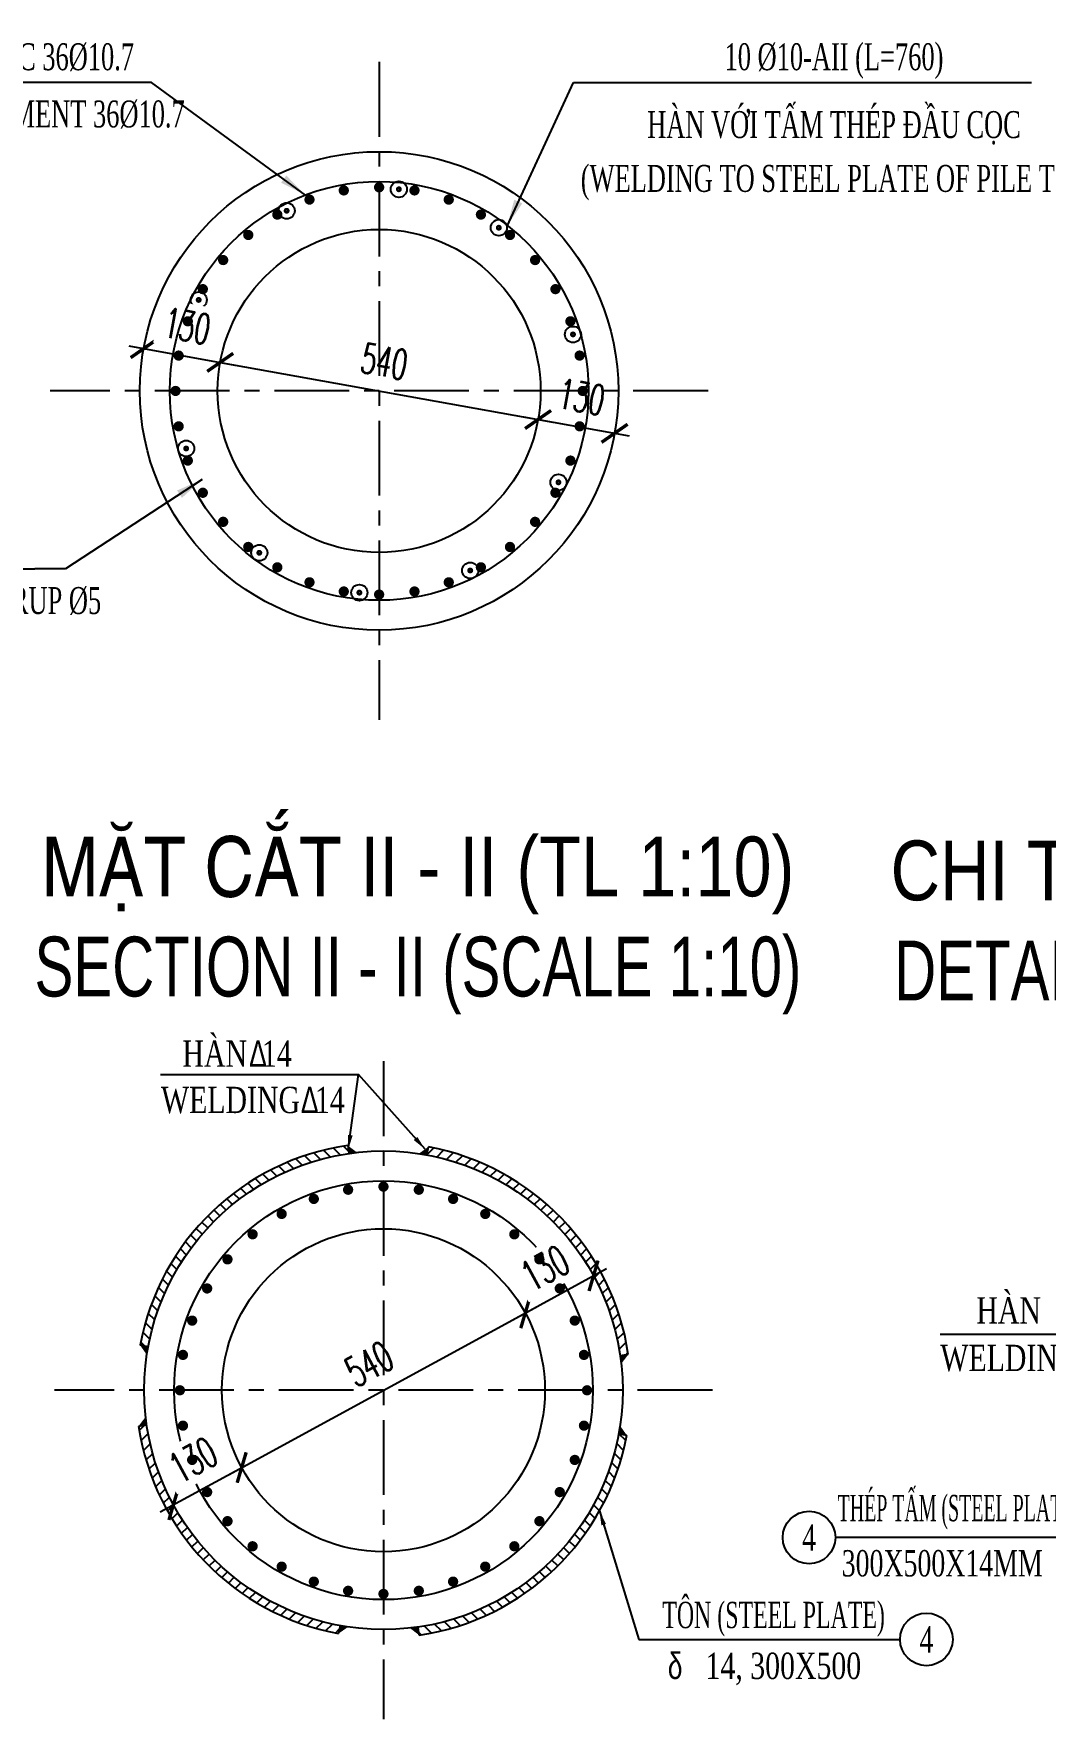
# Model space of a CAD drawing. Extents: x -687 to 808890, y -259 to 107959.
# Drawn here: x 802880 to 804572, y 91341 to 94159 of the extents above; entities that cross this region are included whole.
import ezdxf
from ezdxf.enums import TextEntityAlignment as Align

# ---------------------------------------------------------------- set-up
doc = ezdxf.new("R2010")
doc.units = 0
doc.header["$MEASUREMENT"] = 0
doc.header["$PDMODE"] = 3
doc.linetypes.add('CENTER', pattern=[2, 1.25, -0.25, 0.25, -0.25])
doc.layers.get('0').update_dxf_attribs({"color": 3, "linetype": 'CONTINUOUS'})
doc.layers.get('DEFPOINTS').update_dxf_attribs({"linetype": 'CONTINUOUS'})
for name, color, linetype in [('Hatch', 5, 'CONTINUOUS'), ('Kich thuoc', 4, 'CONTINUOUS'), ('KT', 2, 'CONTINUOUS'), ('KTHUOC', 2, 'CONTINUOUS'), ('Net vang', 2, 'CONTINUOUS'), ('Text', 3, 'CONTINUOUS'), ('Thep chu', 1, 'CONTINUOUS'), ('Thep dai', 6, 'CONTINUOUS'), ('Tim', 8, 'CENTER'), ('VIEN', 3, 'CONTINUOUS')]:
    doc.layers.add(name, color=color, linetype=linetype)
doc.styles.add('DIM', font='isocp.shx')
doc.styles.add('Kichthuoc', font='romans.shx', dxfattribs={"width": 0.6})
doc.styles.get("Standard").update_dxf_attribs({"font": 'vntimeh.shx', "width": 0.65})
doc.styles.add('SYMBOL', font='greeks.shx', dxfattribs={"width": 0.8})
doc.styles.add('Ten', font='Vharialn.ttf')
doc.dimstyles.new('10a', dxfattribs={"dimscale": 200, "dimtxt": 0.22, "dimasz": 0.12, "dimexe": 0.12, "dimexo": 0.12, "dimgap": 0.1, "dimtad": 1, "dimdec": 0, "dimlfac": 0.5, "dimzin": 0, "dimdsep": 46, "dimtxsty": 'DIM', "dimblk": 'OBLIQUE', "dimcen": 0.09, "dimdle": 0.12, "dimclrd": 4, "dimclre": 4, "dimclrt": 3, "dimadec": 0, "dimazin": 0, "dimtfac": 1, "dimtdec": 0, "dimtmove": 0, "dimatfit": 0, "dimfxl": 1, "dimtolj": 1, "dimtzin": 0, "dimarcsym": 0})
doc.dimstyles.new('25', dxfattribs={"dimscale": 250, "dimtxt": 0.22, "dimasz": 0.15, "dimexe": 0.15, "dimexo": 0.2, "dimgap": 0.1, "dimtad": 1, "dimdec": 0, "dimzin": 0, "dimdsep": 46, "dimtxsty": 'DIM', "dimblk": 'OBLIQUE', "dimcen": 0.09, "dimdle": 0.15, "dimclrt": 3, "dimadec": 0, "dimazin": 0, "dimtfac": 1, "dimtdec": 0, "dimtix": 1, "dimtmove": 1, "dimatfit": 3, "dimfxl": 1, "dimtolj": 1, "dimtzin": 0, "dimarcsym": 0})
doc.dimstyles.new('Dim 250', dxfattribs={"dimscale": 250, "dimtxt": 0.2, "dimasz": 0.15, "dimexe": 0.1, "dimexo": 0.1, "dimgap": 0.1, "dimtad": 1, "dimdec": 0, "dimlfac": -1, "dimzin": 0, "dimdsep": 46, "dimtxsty": 'Kichthuoc', "dimblk": 'ARCHTICK', "dimcen": 0.1, "dimdle": 0.1, "dimclrd": 4, "dimclre": 4, "dimclrt": 3, "dimadec": 0, "dimazin": 0, "dimtfac": 1, "dimtdec": 0, "dimtix": 1, "dimtmove": 2, "dimatfit": 3, "dimfxl": 1, "dimtfill": 1, "dimtolj": 1, "dimtzin": 0, "dimarcsym": 0})
doc.dimstyles.new('Le 250', dxfattribs={"dimscale": 250, "dimtxt": 0.22, "dimasz": 0.18, "dimexe": 0.1, "dimexo": 0.2, "dimgap": 0.1, "dimtad": 1, "dimdec": 0, "dimzin": 0, "dimdsep": 46, "dimtxsty": 'Kichthuoc', "dimblk": 'ARCHTICK', "dimcen": 0, "dimdle": 0.1, "dimclrd": 2, "dimclre": 2, "dimclrt": 256, "dimadec": 0, "dimazin": 0, "dimtfac": 1, "dimtdec": 0, "dimtix": 1, "dimtmove": 2, "dimatfit": 3, "dimfxl": 1, "dimtolj": 1, "dimtzin": 0, "dimarcsym": 0})

# ---------------------------------------------------------------- blocks, each defined once
blk = doc.blocks.new('_ArchTick')
at = {"color": 0, "linetype": 'ByBlock', "const_width": 0.15}
blk.add_lwpolyline([(-0.5, -0.5), (0.5, 0.5)], dxfattribs=at)
blk = doc.blocks.new('*D290')
at = {"layer": 'DEFPOINTS', "color": 0}
for p in [(803723.647621363, 93513.72259401451), (803851.5958486255, 93490.71713508983), (803851.5958486256, 93490.71713509018)]:
    blk.add_point(p, dxfattribs=at)
at = {"layer": 'Kich thuoc', "color": 4, "lineweight": -2}
for p, q in [((803728.0717480793, 93538.32802233426), (803728.0717480793, 93538.3280223346)), ((803699.0421930433, 93518.14672073114), (803876.2012769455, 93486.29300837388)), ((803856.0199753419, 93515.32256340957), (803856.0199753419, 93515.3225634099))]:
    blk.add_line(p, q, dxfattribs=at)
at = {"layer": 'Kich thuoc', "color": 4, "lineweight": -2, "xscale": 37.5, "yscale": 37.5, "zscale": 37.5}
for p, rotation in [((803723.6476213632, 93513.72259401483), 169.8069667111609), ((803851.5958486256, 93490.71713509018), 349.8069667111608)]:
    blk.add_blockref('_ArchTick', p, dxfattribs=dict(at, rotation=rotation))
at = {"layer": 'Kich thuoc', "color": 3, "insert": (803796.4699884268, 93551.430721192), "char_height": 50, "attachment_point": 5, "rotation": 349.8069667111609, "style": 'Kichthuoc', "bg_fill": 3, "box_fill_scale": 1.25, "bg_fill_color": 9, "bg_fill_true_color": 13158600, "bg_fill_transparency": 13132048}
blk.add_mtext('\\A1;130', dxfattribs=at)
blk = doc.blocks.new('*D291')
at = {"layer": 'DEFPOINTS', "color": 0}
for p in [(803192.1703696569, 93609.28373108785), (803723.6476213632, 93513.72259401443), (803723.6476213632, 93513.72259401371)]:
    blk.add_point(p, dxfattribs=at)
at = {"layer": 'Kich thuoc', "color": 4, "lineweight": -2}
for p, q in [((803167.564941337, 93613.70785780349), (803748.2530496827, 93509.29846729734)), ((803187.7462429405, 93584.67830276812), (803187.7462429404, 93584.67830276737)), ((803719.2234946468, 93489.11716569471), (803719.2234946466, 93489.11716569396))]:
    blk.add_line(p, q, dxfattribs=at)
at = {"layer": 'Kich thuoc', "color": 4, "lineweight": -2, "xscale": 37.5, "yscale": 37.5, "zscale": 37.5}
for p, rotation in [((803192.1703696568, 93609.28373108711), 169.8069667109831), ((803723.6476213632, 93513.72259401371), 349.8069667109831)]:
    blk.add_blockref('_ArchTick', p, dxfattribs=dict(at, rotation=rotation))
at = {"layer": 'Kich thuoc', "color": 3, "insert": (803466.7572489427, 93610.71401918987), "char_height": 50, "attachment_point": 5, "rotation": 349.8069667109831, "style": 'Kichthuoc', "bg_fill": 3, "box_fill_scale": 1.25, "bg_fill_color": 9, "bg_fill_true_color": 13158600, "bg_fill_transparency": 11732736}
blk.add_mtext('\\A1;540', dxfattribs=at)
blk = doc.blocks.new('*D292')
at = {"layer": 'DEFPOINTS', "color": 0}
for p in [(803064.2221423944, 93632.28919001324), (803192.1703696571, 93609.28373108778), (803192.1703696573, 93609.2837310885)]:
    blk.add_point(p, dxfattribs=at)
at = {"layer": 'Kich thuoc', "color": 4, "lineweight": -2}
for p, q in [((803039.6167140747, 93636.71331673038), (803216.775797977, 93604.85960437205)), ((803068.6462691108, 93656.89461833295), (803068.6462691111, 93656.89461833367)), ((803196.5944963736, 93633.8891594075), (803196.5944963737, 93633.8891594082))]:
    blk.add_line(p, q, dxfattribs=at)
at = {"layer": 'Kich thuoc', "color": 4, "lineweight": -2, "xscale": 37.5, "yscale": 37.5, "zscale": 37.5}
for p, rotation in [((803064.2221423946, 93632.28919001395), 169.8069667108236), ((803192.1703696573, 93609.2837310885), 349.8069667108236)]:
    blk.add_blockref('_ArchTick', p, dxfattribs=dict(at, rotation=rotation))
at = {"layer": 'Kich thuoc', "color": 3, "insert": (803137.0445094589, 93669.99731719065), "char_height": 50, "attachment_point": 5, "rotation": 349.8069667108236, "style": 'Kichthuoc', "bg_fill": 3, "box_fill_scale": 1.25, "bg_fill_color": 9, "bg_fill_true_color": 13158600, "bg_fill_transparency": 4331688}
blk.add_mtext('\\A1;130', dxfattribs=at)
blk = doc.blocks.new('_Oblique')
at = {"color": 0, "linetype": 'ByBlock', "lineweight": -2}
blk.add_line((-0.5, -0.5), (0.5, 0.5), dxfattribs=at)
blk = doc.blocks.new('*D428')
at = {"layer": 'DEFPOINTS', "color": 0}
for p in [(803228.0663635351, 91761.79193349642), (803228.0663635352, 91761.79193349573), (803113.9144484798, 91699.5879120088)]:
    blk.add_point(p, dxfattribs=at)
at = {"layer": 'Kich thuoc', "color": 4, "lineweight": -2}
for p, q in [((803091.9621571234, 91687.62560018356), (803250.018654892, 91773.75424532028)), ((803240.0286753596, 91739.8396421396), (803240.0286753599, 91739.83964213892)), ((803125.8767603043, 91677.635620652), (803125.8767603047, 91677.63562065132))]:
    blk.add_line(p, q, dxfattribs=at)
at = {"layer": 'Kich thuoc', "color": 4, "lineweight": -2, "xscale": 37.5, "yscale": 37.5, "zscale": 37.5}
for p, rotation in [((803228.0663635352, 91761.79193349573), 28.58698925842274), ((803113.9144484802, 91699.5879120081), 208.5869892584228)]:
    blk.add_blockref('_ArchTick', p, dxfattribs=dict(at, rotation=rotation))
at = {"layer": 'Kich thuoc', "color": 3, "insert": (803147.0657823588, 91774.59450546541), "char_height": 50, "attachment_point": 5, "rotation": 28.586989258422733, "style": 'Kichthuoc', "bg_fill": 3, "box_fill_scale": 1.25, "bg_fill_color": 9, "bg_fill_true_color": 13158600, "bg_fill_transparency": 6751532}
blk.add_mtext('\\A1;130', dxfattribs=at)
blk = doc.blocks.new('*D429')
at = {"layer": 'DEFPOINTS', "color": 0}
for p in [(803702.2358568405, 92020.17786890792), (803702.2358568405, 92020.17786890773), (803228.0663635351, 91761.79193349653)]:
    blk.add_point(p, dxfattribs=at)
at = {"layer": 'Kich thuoc', "color": 4, "lineweight": -2}
for p, q in [((803206.1140721783, 91749.82962167182), (803724.1881481973, 92032.14018073236)), ((803714.198168665, 91998.22557755117), (803714.198168665, 91998.225577551)), ((803240.0286753597, 91739.83964213979), (803240.0286753597, 91739.83964213968))]:
    blk.add_line(p, q, dxfattribs=at)
at = {"layer": 'Kich thuoc', "color": 4, "lineweight": -2, "xscale": 37.5, "yscale": 37.5, "zscale": 37.5}
for p, rotation in [((803702.2358568405, 92020.17786890773), 28.58698925857877), ((803228.0663635352, 91761.79193349642), 208.5869892585787)]:
    blk.add_blockref('_ArchTick', p, dxfattribs=dict(at, rotation=rotation))
at = {"layer": 'Kich thuoc', "color": 3, "insert": (803441.2264865387, 91934.88948391558), "char_height": 50, "attachment_point": 5, "rotation": 28.586989258578775, "style": 'Kichthuoc', "bg_fill": 3, "box_fill_scale": 1.25, "bg_fill_color": 9, "bg_fill_true_color": 13158600, "bg_fill_transparency": 13430580}
blk.add_mtext('\\A1;540', dxfattribs=at)
blk = doc.blocks.new('*D430')
at = {"layer": 'DEFPOINTS', "color": 0}
for p in [(803816.3877718949, 92082.381890396), (803816.3877718956, 92082.38189039496), (803702.2358568403, 92020.17786890769)]:
    blk.add_point(p, dxfattribs=at)
at = {"layer": 'Kich thuoc', "color": 4, "lineweight": -2}
for p, q in [((803680.2835654841, 92008.21555708205), (803838.3400632524, 92094.34420221963)), ((803828.3500837197, 92060.42959903931), (803828.3500837202, 92060.42959903827)), ((803714.198168665, 91998.225577551), (803714.1981686655, 91998.22557755))]:
    blk.add_line(p, q, dxfattribs=at)
at = {"layer": 'Kich thuoc', "color": 4, "lineweight": -2, "xscale": 37.5, "yscale": 37.5, "zscale": 37.5}
for p, rotation in [((803816.3877718956, 92082.38189039496), 28.58698925876108), ((803702.2358568409, 92020.17786890669), 208.5869892587611)]:
    blk.add_blockref('_ArchTick', p, dxfattribs=dict(at, rotation=rotation))
at = {"layer": 'Kich thuoc', "color": 3, "insert": (803735.3871907189, 92095.18446236424), "char_height": 50, "attachment_point": 5, "rotation": 28.586989258761083, "style": 'Kichthuoc', "bg_fill": 3, "box_fill_scale": 1.25, "bg_fill_color": 9, "bg_fill_true_color": 13158600, "bg_fill_transparency": 1477904}
blk.add_mtext('\\A1;130', dxfattribs=at)

msp = doc.modelspace()

# ---------------------------------------------------------------- linework, layer by layer
for centre, radius in [((803457.9089955096, 93561.50316255135), 400), ((803465.1511101875, 91890.98490120251), 270)]:
    msp.add_circle(centre, radius)
at = {"layer": 'Hatch'}
for centre in [(803490.9523661966, 93898.64867460071), (803303.2581039995, 93862.69752022871), (803658.0463344197, 93834.34406987151), (803156.2152968263, 93713.68678896133), (803782.0189218795, 93655.98407040614), (803135.3069064042, 93465.29342798454), (803757.7590884255, 93408.75960765046), (803257.5474675173, 93290.95420635412), (803610.2446082887, 93261.34579568646), (803424.8656248236, 93224.357650502)]:
    msp.add_circle(centre, 13.48901634514332, dxfattribs=at)
at = {"layer": 'KT'}
msp.add_circle((804176.7638728714, 91644.83403767162), 44, dxfattribs=at)
at = {"layer": 'KTHUOC'}
for p, q in [((803092.2177018176, 92418.77951405285), (803423.6739779604, 92418.77951405285)), ((803892.05728644, 91474.5805163291), (804329.0092253862, 91474.5805163291))]:
    msp.add_line(p, q, dxfattribs=at)
msp.add_circle((804373.0092253863, 91474.5805163291), 44, dxfattribs=at)
for points in [[(803405.3597410324, 92300.35576182012), (803407.341775369, 92286.78545704825), (803420.9460678635, 92288.53478918276)], [(803540.3051828179, 92297.81579323924), (803537.8138875925, 92284.3296863209), (803524.285060198, 92286.58972316027)], [(803058.320218151, 91966.13897383247), (803071.8063250693, 91963.64767860716), (803069.5462882301, 91950.11885121239)], [(803874.5219708054, 91950.77627035796), (803860.9516660336, 91948.79423602133), (803862.7009981683, 91935.18994352681)], [(803871.9820022247, 91815.83082857255), (803858.4958953063, 91818.32212379786), (803860.7559321459, 91831.85095119262)], [(803389.997037558, 91484.15400916577), (803392.4883327832, 91497.64011608413), (803406.017160178, 91495.38007924474)], [(803524.9424793434, 91481.61404058489), (803522.9604450067, 91495.18434535676), (803509.3561525122, 91493.43501322226)]]:
    msp.add_solid(points, dxfattribs=at)
at = {"layer": 'Net vang'}
for points, const_width in [([(803488.8968889168, 93899.56383204764, 1), (803493.0078434763, 93897.7335171538, 1)], 5.349999999999999), ([(803301.0572718977, 93862.2297189244, 1), (803305.458936101, 93863.16532153312, 1)], 5.349999999999998), ([(803656.9213344199, 93836.29262703005, 1), (803659.1713344199, 93832.395512713, 1)], 5.349999999999999), ([(803154.7097529621, 93712.01471310414, 1), (803157.7208406907, 93715.35886481874, 1)], 5.349999999999999), ([(803782.2541109218, 93658.22174467082, 1), (803781.7837328372, 93653.74639614165, 1)], 5.349999999999998), ([(803135.0717173618, 93463.05575371998, 1), (803135.5420954465, 93467.53110224915, 1)], 5.349999999999999), ([(803759.2646322896, 93410.431683508, 1), (803756.2535445612, 93407.08753179331, 1)], 5.349999999999998), ([(803258.6724675171, 93289.00564919577, 1), (803256.4224675171, 93292.90276351276, 1)], 5.349999999999999), ([(803612.4454403903, 93261.81359699077, 1), (803608.0437761871, 93260.87799438206, 1)], 5.349999999999999), ([(803426.9211021031, 93223.44249305507, 1), (803422.8101475438, 93225.2728079489, 1)], 5.349999999999999)]:
    msp.add_lwpolyline(points, format="xyb", close=True, dxfattribs=dict(at, const_width=const_width))
at = {"layer": 'Thep chu'}
for points, const_width in [([(803337.4634543047, 93879.91068445341, 1), (803345.5072231388, 93882.8383768803, 1)], 8.56), ([(803394.5841786494, 93895.9885074763, 1), (803403.014133015, 93897.47493587714, 1)], 8.56), ([(803453.62899551, 93901.90316255136, 1), (803462.1889955102, 93901.90316255136, 1)], 8.56), ([(803512.8038580051, 93897.4749358771, 1), (803521.2338123709, 93895.98850747626, 1)], 8.56), ([(803570.3107678815, 93882.83837688025, 1), (803578.3545367154, 93879.91068445337, 1)], 8.56), ([(803284.0024067814, 93854.15820999948, 1), (803291.415584238, 93858.43820999951, 1)], 8.56), ([(803624.4024067823, 93858.43820999943, 1), (803631.8155842387, 93854.1582099994, 1)], 8.56), ([(803235.8254229554, 93819.51356001946, 1), (803242.3827633888, 93825.01582195841, 1)], 8.559999999999999), ([(803673.4352276312, 93825.01582195824, 1), (803679.9925680645, 93819.51356001929, 1)], 8.56), ([(803194.396336102, 93777.0293946718, 1), (803199.8985980413, 93783.58673510495, 1)], 8.56), ([(803715.919392979, 93783.58673510484, 1), (803721.4216549179, 93777.02939467168, 1)], 8.559999999999999), ([(803750.5640429591, 93735.40975127897, 1), (803754.844042959, 93727.99657382254, 1)], 8.56), ([(803776.316517413, 93681.94870375576, 1), (803779.2442098398, 93673.90493492177, 1)], 8.56), ([(803792.3943404359, 93624.82797941125, 1), (803793.8807688368, 93616.3980250454, 1)], 8.56), ([(803117.5089955089, 93557.2231625505, 1), (803117.5089955089, 93565.78316255054, 1)], 8.56), ([(803123.4236505843, 93498.17834568962, 1), (803121.9372221833, 93506.60830005546, 1)], 8.56), ([(803139.5014736069, 93441.05762134526, 1), (803136.5737811801, 93449.10139017925, 1)], 8.56), ([(803779.2442098398, 93449.10139017894, 1), (803776.316517413, 93441.05762134494, 1)], 8.56), ([(803165.253948061, 93387.59657382192, 1), (803160.9739480611, 93395.00975127837, 1)], 8.559999999999999), ([(803754.844042959, 93395.00975127816, 1), (803750.5640429591, 93387.59657382173, 1)], 8.559999999999999), ([(803199.8985980412, 93339.41958999609, 1), (803194.396336102, 93345.97693042923, 1)], 8.56), ([(803721.4216549179, 93345.97693042905, 1), (803715.9193929788, 93339.4195899959, 1)], 8.56), ([(803242.3827633886, 93297.99050314266, 1), (803235.8254229554, 93303.49276508162, 1)], 8.56), ([(803679.9925680642, 93303.4927650815, 1), (803673.4352276312, 93297.99050314254, 1)], 8.56), ([(803291.4155842377, 93264.5681151015, 1), (803284.0024067814, 93268.84811510153, 1)], 8.56), ([(803631.8155842385, 93268.84811510138, 1), (803624.4024067821, 93264.56811510136, 1)], 8.56), ([(803345.5072231385, 93240.1679482207, 1), (803337.4634543044, 93243.09564064757, 1)], 8.56), ([(803578.3545367154, 93243.09564064749, 1), (803570.3107678813, 93240.1679482206, 1)], 8.56), ([(803403.0141330147, 93225.53138922383, 1), (803394.5841786488, 93227.01781762466, 1)], 8.56), ([(803462.1889955101, 93221.10316254955, 1), (803453.6289955099, 93221.10316254955, 1)], 8.56), ([(803521.2338123708, 93227.01781762464, 1), (803512.8038580049, 93225.5313892238, 1)], 8.56), ([(803401.8262933271, 92225.4702461274, 1), (803410.2562476929, 92226.95667452825, 1)], 8.56), ([(803460.871110188, 92231.38490120252, 1), (803469.431110188, 92231.38490120252, 1)], 8.56), ([(803520.045972683, 92226.95667452832, 1), (803528.475927049, 92225.47024612749, 1)], 8.56), ([(803344.7055689828, 92209.39242310448, 1), (803352.7493378167, 92212.32011553137, 1)], 8.56), ([(803577.5528825594, 92212.3201155315, 1), (803585.5966513933, 92209.39242310461, 1)], 8.56), ([(803291.2445214594, 92183.6399486505, 1), (803298.6576989159, 92187.91994865052, 1)], 8.56), ([(803631.6445214602, 92187.9199486508, 1), (803639.0576989166, 92183.63994865077, 1)], 8.56), ([(803243.0675376337, 92148.99529867043, 1), (803249.624878067, 92154.49756060936, 1)], 8.559999999999999), ([(803201.6384507803, 92106.51113332284, 1), (803207.1407127196, 92113.06847375596, 1)], 8.56), ([(803168.2160627394, 92057.47831247377, 1), (803172.4960627393, 92064.8914899302, 1)], 8.56), ([(803143.8158958586, 92003.3866735729, 1), (803146.7435882854, 92011.43044240687, 1)], 8.56), ([(803129.1793368618, 91945.87976369659, 1), (803130.6657652626, 91954.30971806245, 1)], 8.56), ([(803799.6364551139, 91954.30971806298, 1), (803801.1228835147, 91945.87976369714, 1)], 8.56), ([(803124.7511101877, 91886.70490120156, 1), (803124.7511101877, 91895.2649012016, 1)], 8.56), ([(803805.551110189, 91895.2649012021, 1), (803805.551110189, 91886.70490120204, 1)], 8.56), ([(803801.1228835149, 91836.09003870709, 1), (803799.6364551139, 91827.66008434127, 1)], 8.56), ([(803786.4863245179, 91778.58312883072, 1), (803783.5586320909, 91770.53935999675, 1)], 8.56), ([(803762.0861576371, 91724.49148992992, 1), (803757.806157637, 91717.07831247347, 1)], 8.559999999999999), ([(803728.6637695961, 91675.4586690808, 1), (803723.1615076571, 91668.90132864768, 1)], 8.56), ([(803249.6248780672, 91627.472241794, 1), (803243.0675376343, 91632.97450373297, 1)], 8.56), ([(803687.2346827427, 91632.97450373328, 1), (803680.6773423096, 91627.47224179433, 1)], 8.56), ([(803298.6576989163, 91594.04985375293, 1), (803291.2445214599, 91598.32985375298, 1)], 8.56), ([(803639.057698917, 91598.32985375322, 1), (803631.6445214605, 91594.0498537532, 1)], 8.56), ([(803352.7493378171, 91569.64968687219, 1), (803344.7055689832, 91572.57737929907, 1)], 8.56), ([(803585.5966513938, 91572.57737929921, 1), (803577.55288256, 91569.64968687232, 1)], 8.56), ([(803410.2562476936, 91555.01312787538, 1), (803401.8262933276, 91556.4995562762, 1)], 8.56), ([(803469.4311101885, 91550.58490120117, 1), (803460.8711101887, 91550.58490120117, 1)], 8.56), ([(803528.4759270494, 91556.49955627628, 1), (803520.0459726835, 91555.01312787544, 1)], 8.56)]:
    msp.add_lwpolyline(points, format="xyb", close=True, dxfattribs=dict(at, const_width=const_width))
at = {"layer": 'Thep dai'}
msp.add_circle((803465.1511101875, 91890.98490120251), 350, dxfattribs=at)
at = {"layer": 'VIEN'}
for p, q in [((803405.3597410324, 92300.35576182012), (803407.341775369, 92286.78545704825)), ((803537.8138875925, 92284.3296863209), (803540.3051828179, 92297.81579323924)), ((803071.8063250693, 91963.64767860716), (803058.320218151, 91966.13897383247)), ((803874.5219708054, 91950.77627035796), (803860.9516660336, 91948.79423602133)), ((803858.4958953063, 91818.32212379786), (803871.9820022247, 91815.83082857255)), ((803392.4883327832, 91497.64011608413), (803389.997037558, 91484.15400916577)), ((803524.9424793434, 91481.61404058489), (803522.9604450067, 91495.18434535676))]:
    msp.add_line(p, q, dxfattribs=at)

# ---------------------------------------------------------------- texts
at = {"layer": 'Text'}
for s, height, width, p in [('thÐp øng suÊt tr\xadíc 36%%c10.7', 45, 0.65, (802711.304593953, 94097.71033038083)), ('10 %%C10-aii (l=760)', 45, 0.65, (804218.4739597624, 94097.7103303808)), ('prestressed reinforcement 36%%c10.7', 45, 0.65, (802711.304593953, 94002.04997813514)), ('hµn víi tÊm thÐp ®Çu cäc', 45, 0.65, (804218.4739597624, 93984.30710932711)), ('(welding to steel plate of pile tip)', 45, 0.65, (804218.4739597624, 93894.30710932711)), ('torsional stirrup %%C5', 45, 0.65, (802739.1087206146, 93188.69474921656)), ('T«n (steel plate)', 44, 0.6, (804117.5091288835, 91493.40012193903)), (' 14, 300x500', 44, 0.75, (804127.5817698824, 91408.3154200075))]:
    msp.add_text(s, height=height, dxfattribs=dict(at, width=width)).set_placement(p, align=Align.CENTER)
at = {"layer": 'Text', "color": 3, "style": 'Ten'}
for s, p in [('mÆt c¾t ii - ii (TL 1:10)', (803522.8472110976, 92716.64075347908)), ('chi tiÕt c (TL 1:2)', (804824.9717072945, 92709.99129195669))]:
    msp.add_text(s, height=100, dxfattribs=at).set_placement(p, align=Align.CENTER)
at = {"layer": 'Text', "color": 3, "style": 'Ten', "width": 0.85}
for s, p in [('section ii - ii (scale 1:10)', (803522.8472110976, 92549.30327484383)), ('detail c (scale 1:2)', (804824.9717072945, 92542.65381332143))]:
    msp.add_text(s, height=100, dxfattribs=at).set_placement(p, align=Align.CENTER)
at = {"layer": 'Text'}
for s, width, p in [('Hµn  14', 0.75, (803129.077287847, 92431.78688986156)), ('welding  14', 0.75, (803093.1521022518, 92354.30401552671)), ('Hµn', 0.75, (804456.4659952527, 92002.48414241774)), ('welding  14', 0.75, (804396.2889752313, 91923.05930775726)), ('ThÐp tÊm (steel plate)', 0.5, (804224.6205370586, 91672.10598932223)), ('300x500x14mm', 0.7, (804231.377066339, 91579.7924259678))]:
    msp.add_text(s, height=44, dxfattribs=dict(at, width=width)).set_placement(p)
at = {"layer": 'Text', "style": 'SYMBOL', "width": 0.75}
for s, p in [('D', (803240.6111688766, 92431.78688986156)), ('D', (803327.050766905, 92354.30401552671)), ('d', (803940.5817698822, 91408.3154200075))]:
    msp.add_text(s, height=44, dxfattribs=at).set_placement(p)
at = {"layer": 'Text', "width": 0.7}
for p in [(804176.7638728714, 91644.83403767162), (804373.0092253863, 91474.5805163291)]:
    msp.add_text('4', height=44, dxfattribs=at).set_placement(p, align=Align.MIDDLE)

# ---------------------------------------------------------------- leaders
at = {"layer": 'Kich thuoc'}
for points in [[(803334.6017875066, 93889.06282498634), (803077.0732975643, 94077.35198861414), (802825.7688526661, 94077.35198861413)], [(803671.7745743179, 93837.23867996369), (803782.6832971346, 94077.35198861411), (804548.7039597272, 94077.35198861411)], [(803161.8113951145, 93413.55989288227), (802933.2759967148, 93263.99675969557), (802882.1838408003, 93263.99675969557)], [(802377.956103516, 93400.31369268881), (802478.4663639293, 93263.99675969557), (802882.1838408003, 93263.99675969557)]]:
    msp.add_leader(points, dimstyle='Le 250', override={"dimtad": 0}, dxfattribs=at)
at = {"layer": 'KT'}
msp.add_leader([(804802.5831360671, 91753.63036364631), (804633.4860194763, 91644.83403767162), (804220.7638728715, 91644.83403767162)], dimstyle='25', override={"dimtix": 0}, dxfattribs=at)
at = {"layer": 'KTHUOC'}
for points in [[(803406.3507582007, 92293.57060943419), (803423.6739779604, 92418.77951405285)], [(803534.7686478521, 92293.93607702268), (803423.6739779604, 92418.77951405285)], [(804848.4157105505, 91847.35894854831), (804726.8108509397, 91984.07295261901), (804396.203496462, 91984.07295261901)], [(803826.3227685465, 91689.20645203911), (803892.05728644, 91474.5805163291)]]:
    msp.add_leader(points, dimstyle='10a', dxfattribs=at)

# ---------------------------------------------------------------- next in the draw order: dimensions: what is measured, and where the dimension line sits
at = {"layer": 'Kich thuoc'}
for p1, p2, distance, picture, middle in [((803723.647621363, 93513.72259401451), (803851.5958486255, 93490.71713508983), 3.643330833611915e-10, '*D290', (803796.4699884268, 93551.430721192)), ((803113.9144484798, 91699.5879120088), (803228.0663635351, 91761.79193349645), -6.94595095969353e-10, '*D428', (803147.0657823588, 91774.59450546541))]:
    dim = msp.add_aligned_dim(p1=p1, p2=p2, distance=distance, dimstyle='Dim 250', dxfattribs=at)
    dim.commit()
    dim.dimension.update_dxf_attribs({"geometry": picture, "text_midpoint": middle})

# ---------------------------------------------------------------- next in the draw order: linework, layer by layer
at = {"layer": 'KTHUOC'}
msp.add_solid([(803055.7802495701, 91831.19353204704), (803069.3505543423, 91833.17556638368), (803067.6012222075, 91846.7798588782)], dxfattribs=at)
at = {"layer": 'Thep chu'}
for points, const_width in [([(803798.3089955108, 93565.78316255035, 1), (803798.3089955108, 93557.22316255029, 1)], 8.56), ([(803793.8807688366, 93506.60830005535, 1), (803792.3943404359, 93498.1783456895, 1)], 8.56), ([(803130.6657652626, 91827.6600843408, 1), (803129.1793368618, 91836.09003870666, 1)], 8.56), ([(803146.7435882858, 91770.53935999642, 1), (803143.8158958588, 91778.58312883039, 1)], 8.56), ([(803172.4960627396, 91717.0783124731, 1), (803168.2160627395, 91724.49148992955, 1)], 8.559999999999999), ([(803207.1407127196, 91668.9013286474, 1), (803201.6384507809, 91675.45866908053, 1)], 8.56)]:
    msp.add_lwpolyline(points, format="xyb", close=True, dxfattribs=dict(at, const_width=const_width))
at = {"layer": 'VIEN'}
msp.add_line((803055.7802495701, 91831.19353204704), (803069.3505543423, 91833.17556638368), dxfattribs=at)

# ---------------------------------------------------------------- next in the draw order: dimensions: what is measured, and where the dimension line sits
at = {"layer": 'Kich thuoc'}
for p1, p2, distance, picture, middle in [((803192.1703696569, 93609.28373108785), (803723.6476213632, 93513.72259401446), -7.304387744860597e-10, '*D291', (803466.7572489427, 93610.71401918987)), ((803228.0663635351, 91761.79193349653), (803702.2358568405, 92020.17786890785), -1.0224067847488252e-10, '*D429', (803441.2264865387, 91934.88948391558))]:
    dim = msp.add_aligned_dim(p1=p1, p2=p2, distance=distance, dimstyle='Dim 250', dxfattribs=at)
    dim.commit()
    dim.dimension.update_dxf_attribs({"geometry": picture, "text_midpoint": middle})

# ---------------------------------------------------------------- next in the draw order: linework, layer by layer
at = {"layer": 'Tim', "ltscale": 100}
for p, q in [((803457.90899551, 94111.50316255064), (803457.90899551, 93011.50316255064)), ((804007.9089955101, 93561.50316255064), (802907.9089955102, 93561.50316255064)), ((803465.1511101879, 92440.98490120251), (803465.1511101879, 91340.98490120251)), ((804015.151110188, 91890.98490120251), (802915.1511101879, 91890.98490120251))]:
    msp.add_line(p, q, dxfattribs=at)
at = {"layer": 'VIEN'}
for start, end in [(98.30967769239437, 169.5337130013283), (188.3096776946933, 259.5337130005084), (278.3096776923944, 349.5337130013283)]:
    msp.add_arc((803465.1511101879, 91890.98490120251), 413.7142846799999, start, end, dxfattribs=at)

# ---------------------------------------------------------------- next in the draw order: dimensions: what is measured, and where the dimension line sits
at = {"layer": 'Kich thuoc'}
for p1, p2, distance, picture, middle in [((803064.2221423944, 93632.28919001322), (803192.1703696569, 93609.28373108778), 7.841943163214482e-10, '*D292', (803137.0445094589, 93669.99731719065)), ((803702.2358568402, 92020.17786890773), (803816.387771895, 92082.38189039605), -1.236863821618943e-09, '*D430', (803735.3871907189, 92095.18446236424))]:
    dim = msp.add_aligned_dim(p1=p1, p2=p2, distance=distance, dimstyle='Dim 250', dxfattribs=at)
    dim.commit()
    dim.dimension.update_dxf_attribs({"geometry": picture, "text_midpoint": middle})

# ---------------------------------------------------------------- next in the draw order: hatches: boundary and pattern name
at = {"layer": 'Hatch'}
h = msp.add_hatch(dxfattribs=at)
h.set_pattern_fill('ANSI31', color=256, scale=114.285714, style=0)
h.set_pattern_definition([(45, (800657.0114064286, 88979.43001956076), (-10.10152542026829, 10.10152542026829), [])])
h.paths.add_polyline_path([(803540.3051828179, 92297.81579323924), (803537.8138875925, 92284.3296863209, -0.3211805638978785), (803860.9516660336, 91948.79423602133), (803874.5219708054, 91950.77627035796, 0.3211805638978778)])
h.paths.add_polyline_path([(803069.3505543423, 91833.17556638368), (803055.7802495701, 91831.19353204704, 0.3211805638978778), (803389.997037558, 91484.15400916577), (803392.4883327832, 91497.64011608413, -0.3211805638978769)])
h = msp.add_hatch(dxfattribs=at)
h.set_pattern_fill('ANSI31', color=256, scale=114.285714, angle=90, style=0)
h.set_pattern_definition([(135, (800657.0114064286, 88979.43001956076), (-10.10152542026829, -10.10152542026829), [])])
h.paths.add_polyline_path([(803058.320218151, 91966.13897383247), (803071.8063250693, 91963.64767860716, -0.3211805638978775), (803407.341775369, 92286.78545704825), (803405.3597410324, 92300.35576182012, 0.3211805638978778)])
h.paths.add_polyline_path([(803522.9604450067, 91495.18434535676), (803524.9424793434, 91481.61404058489, 0.3211805638978782), (803871.9820022247, 91815.83082857255), (803858.4958953063, 91818.32212379786, -0.3211805638978782)])

# ---------------------------------------------------------------- next in the draw order: linework, layer by layer
for centre, radius in [((803457.9089955096, 93561.50316255135), 270), ((803465.1511101875, 91890.98490120251), 400)]:
    msp.add_circle(centre, radius)
at = {"layer": 'Thep chu'}
for points, const_width in [([(803160.9739480611, 93727.99657382283, 1), (803165.253948061, 93735.40975127928, 1)], 8.56), ([(803136.5737811801, 93673.904934922, 1), (803139.5014736071, 93681.94870375597, 1)], 8.56), ([(803121.9372221833, 93616.39802504567, 1), (803123.4236505843, 93624.8279794115, 1)], 8.56), ([(803680.6773423093, 92154.49756060969, 1), (803687.2346827424, 92148.99529867074, 1)], 8.56), ([(803723.1615076569, 92113.06847375639, 1), (803728.6637695958, 92106.51113332323, 1)], 8.559999999999999), ([(803757.8061576368, 92064.8914899306, 1), (803762.086157637, 92057.47831247417, 1)], 8.56), ([(803783.5586320907, 92011.4304424073, 1), (803786.4863245179, 92003.38667357332, 1)], 8.56)]:
    msp.add_lwpolyline(points, format="xyb", close=True, dxfattribs=dict(at, const_width=const_width))
at = {"layer": 'Thep dai'}
msp.add_circle((803457.9089955096, 93561.50316255135), 350, dxfattribs=at)
at = {"layer": 'VIEN'}
msp.add_arc((803465.1511101879, 91890.98490120251), 413.7142846799999, 8.309677694693294, 79.53371300050843, dxfattribs=at)

doc.saveas('drawing.dxf')
